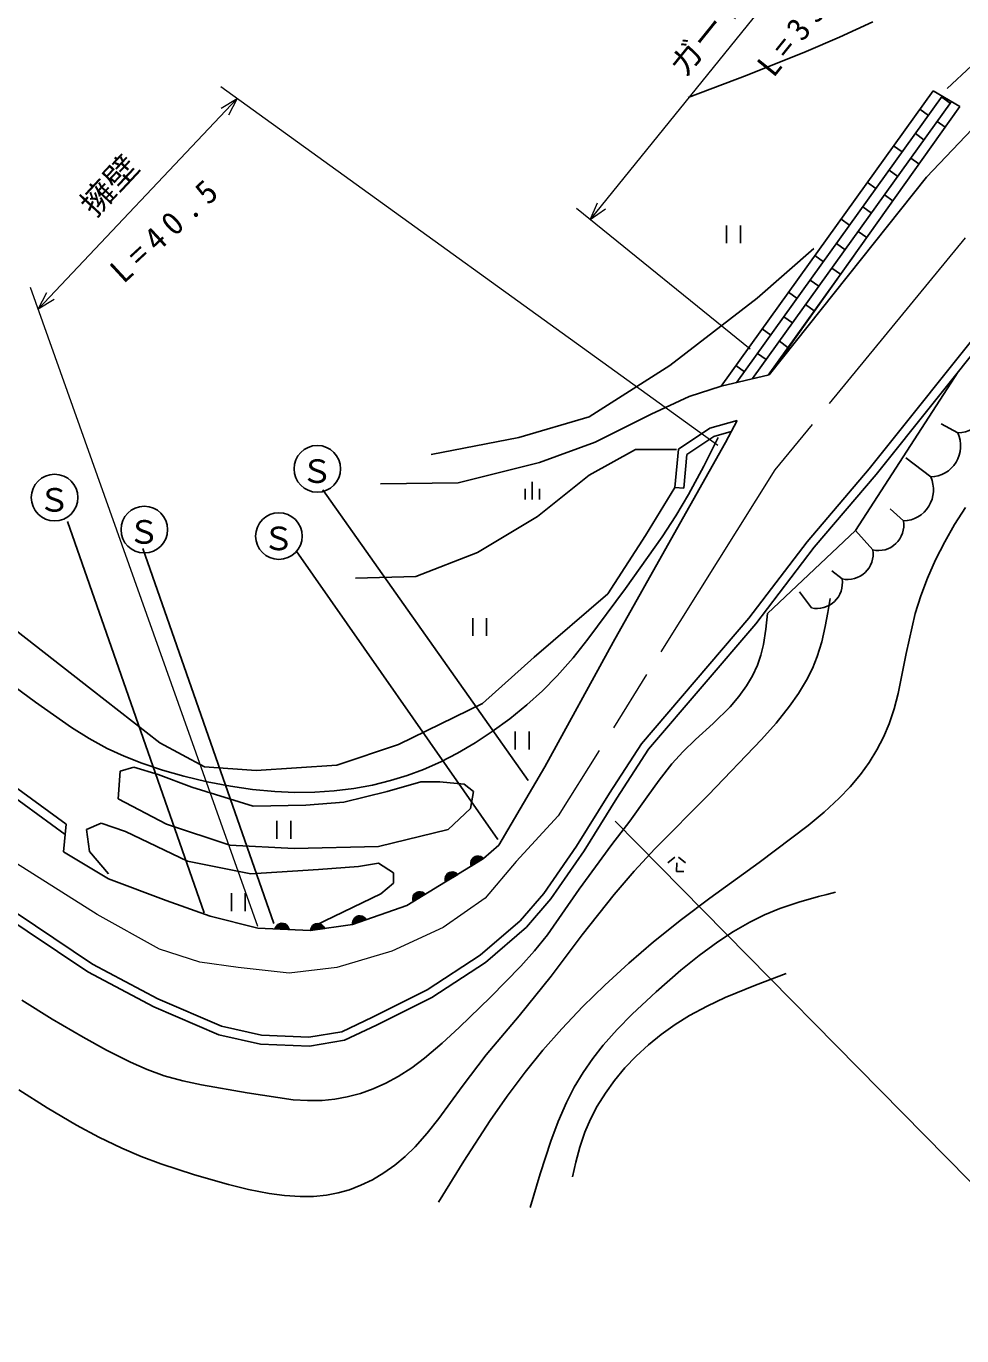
# Model space of a CAD drawing. Units: millimetres, scale not verified. Extents: x 40000 to 680000, y 20000 to 380000.
# Drawn here: x 91825 to 144152, y 241028 to 314248 of the extents above; entities that cross this region are included whole.
import ezdxf
from ezdxf.enums import TextEntityAlignment as Align

# ---------------------------------------------------------------- set-up
doc = ezdxf.new("R2010")
doc.units = ezdxf.units.MM
doc.header["$LTSCALE"] = 1000
doc.linetypes.add('CHAIN', pattern=[18.5, 12, -1.5, 3.5, -1.5])
for name, color, linetype, lineweight in [('M-BGD', 7, 'Continuous', 25), ('M-BGD-EXST', 7, 'Continuous', 25), ('M-BMK', 2, 'CHAIN', 13), ('M-STR-HTXT', 7, 'Continuous', 13)]:
    doc.layers.add(name, color=color, linetype=linetype, lineweight=lineweight)
doc.styles.add('ＭＳ ゴシック', font='')
doc.styles.get('ＭＳ ゴシック').set_extended_font_data('MS Gothic')

msp = doc.modelspace()

# ---------------------------------------------------------------- linework, layer by layer
at = {"layer": 'M-BGD'}
for p, q in [((137316, 313634), (139173, 314497)), ((135444, 312831), (137316, 313634)), ((132150, 311515), (135444, 312831)), ((143342, 310759), (144689, 312022)), ((128843, 310259), (132150, 311515)), ((130686, 294120), (142545, 310631)), ((142174, 305802), (147029, 310913)), ((142545, 310631), (144039, 309763)), ((131574, 294342), (143059, 310333)), ((132445, 294541), (143573, 310034)), ((144039, 309763), (133381, 294754)), ((143026, 310286), (143506, 309941)), ((141810, 309608), (142291, 309262)), ((142771, 308917), (143213, 308600)), ((140340, 307560), (140820, 307215)), ((141555, 308239), (142036, 307894)), ((141300, 306870), (141753, 306545)), ((140085, 306191), (140565, 305846)), ((133381, 294754), (142174, 305802)), ((138869, 305513), (139349, 305167)), ((139830, 304822), (140294, 304489)), ((138614, 304144), (139095, 303799)), ((137398, 303465), (137879, 303120)), ((131001, 303113), (131001, 302113)), ((131768, 302113), (131769, 303113)), ((138359, 302775), (138834, 302434)), ((132710, 299036), (135878, 301817)), ((137143, 302096), (137624, 301751)), ((133318, 294742), (138107, 301410)), ((135928, 301418), (136408, 301073)), ((136889, 300727), (137369, 300382)), ((135673, 300049), (136153, 299704)), ((127815, 295278), (132710, 299036)), ((134457, 299370), (134937, 299025)), ((136634, 299359), (136645, 299351)), ((146922, 299450), (138969, 289497)), ((147309, 299133), (139355, 289179)), ((135418, 298680), (135898, 298335)), ((132986, 297323), (133467, 296978)), ((134202, 298001), (134683, 297656)), ((135163, 297311), (135185, 297295)), ((133947, 296632), (134428, 296287)), ((132732, 295954), (133212, 295609)), ((123304, 292401), (127815, 295278)), ((131516, 295275), (131996, 294930)), ((133692, 295264), (133726, 295240)), ((130686, 294120), (133381, 294754)), ((143941, 294918), (138208, 286048)), ((128906, 293549), (130686, 294120)), ((126775, 292555), (128906, 293549)), ((119369, 291252), (123304, 292401)), ((123650, 290994), (126775, 292555)), ((130064, 291774), (131588, 292197)), ((131588, 292197), (130933, 290981)), ((128300, 290593), (130064, 291774)), ((130275, 291314), (131260, 291587)), ((143935, 291506), (142999, 292014)), ((114475, 290294), (119369, 291252)), ((120524, 289859), (123650, 290994)), ((130933, 290981), (128032, 285807)), ((128775, 290310), (130275, 291314)), ((129718, 289644), (130532, 291251)), ((125894, 290577), (123303, 289139)), ((128197, 290576), (125894, 290577)), ((128100, 288465), (128300, 290593)), ((128598, 288419), (128775, 290310)), ((142412, 289045), (141020, 290107)), ((115978, 288725), (120524, 289859)), ((128872, 288067), (129718, 289644)), ((138969, 289497), (135506, 285426)), ((111646, 288656), (115978, 288725)), ((120126, 288782), (120126, 287782)), ((123303, 289139), (120423, 286837)), ((139355, 289179), (135896, 285113)), ((119726, 288385), (119726, 287785)), ((120526, 288385), (120526, 287785)), ((126468, 285779), (128100, 288465)), ((128100, 288465), (128598, 288419)), ((128162, 286864), (128872, 288067)), ((140889, 286584), (140151, 287262)), ((143751, 286391), (144358, 287342)), ((120423, 286837), (117064, 284824)), ((127402, 285694), (128162, 286864)), ((143201, 285419), (143751, 286391)), ((124355, 282518), (126468, 285779)), ((128032, 285807), (124662, 279818)), ((125345, 282816), (127402, 285694)), ((138208, 286048), (133282, 281408)), ((139171, 284966), (138208, 286048)), ((117064, 284824), (113609, 283482)), ((135506, 285426), (132247, 281142)), ((135896, 285113), (132636, 280828)), ((142685, 284412), (143201, 285419)), ((142224, 283379), (142685, 284412)), ((113609, 283482), (110251, 283387)), ((137454, 283347), (136888, 283793)), ((141853, 282407), (142224, 283379)), ((123244, 279981), (125345, 282816)), ((120228, 278969), (124355, 282518)), ((135737, 281728), (135083, 282614)), ((136656, 281463), (136784, 282241)), ((141538, 281413), (141853, 282407)), ((89716, 281668), (95471, 277156)), ((133194, 280535), (133282, 281408)), ((136513, 280691), (136656, 281463)), ((141036, 279172), (141538, 281413)), ((116803, 281154), (116803, 280154)), ((117570, 280154), (117571, 281154)), ((132247, 281142), (126237, 274120)), ((132636, 280828), (126638, 273819)), ((133062, 279674), (133194, 280535)), ((136316, 279834), (136513, 280691)), ((124662, 279818), (120830, 272832)), ((122407, 278937), (123244, 279981)), ((136066, 279010), (136316, 279834)), ((117348, 276380), (120228, 278969)), ((132719, 278515), (132919, 279086)), ((132919, 279086), (133062, 279674)), ((135795, 278333), (136066, 279010)), ((140596, 276935), (141036, 279172)), ((121524, 277931), (122407, 278937)), ((132442, 277929), (132719, 278515)), ((135467, 277679), (135795, 278333)), ((90340, 277925), (92337, 276455)), ((120693, 277097), (121524, 277931)), ((132114, 277376), (132442, 277929)), ((135020, 276939), (135467, 277679)), ((95471, 277156), (99308, 274180)), ((119818, 276306), (120693, 277097)), ((131678, 276767), (132114, 277376)), ((134524, 276232), (135020, 276939)), ((140372, 276078), (140596, 276935)), ((92337, 276455), (94365, 275038)), ((112646, 274079), (117348, 276380)), ((118872, 275531), (119818, 276306)), ((130247, 275253), (131194, 276196)), ((131194, 276196), (131678, 276767)), ((133764, 275284), (134524, 276232)), ((140089, 275237), (140372, 276078)), ((85258, 275442), (94001, 269060)), ((85715, 275727), (94059, 269637)), ((117894, 274809), (118872, 275531)), ((94365, 275038), (95347, 274426)), ((116940, 274180), (117894, 274809)), ((119180, 274807), (119180, 273807)), ((119947, 273807), (119948, 274807)), ((129263, 274359), (130247, 275253)), ((132955, 274371), (133764, 275284)), ((139775, 274501), (140089, 275237)), ((95347, 274426), (96359, 273867)), ((96359, 273867), (97306, 273428)), ((99308, 274180), (101802, 272836)), ((109191, 272929), (112646, 274079)), ((115954, 273603), (116940, 274180)), ((126237, 274120), (124442, 271362)), ((128572, 273701), (129263, 274359)), ((129979, 271282), (132955, 274371)), ((139405, 273788), (139775, 274501)), ((97306, 273428), (98288, 273039)), ((114040, 272687), (115010, 273117)), ((115010, 273117), (115954, 273603)), ((126638, 273819), (124864, 271094)), ((127932, 273009), (128572, 273701)), ((138968, 273078), (139405, 273788)), ((96962, 271054), (97081, 272589)), ((97081, 272589), (97848, 272824)), ((97848, 272824), (99205, 272411)), ((98288, 273039), (99455, 272647)), ((99205, 272411), (101093, 271702)), ((99455, 272647), (100644, 272312)), ((101802, 272836), (104681, 272643)), ((104681, 272643), (109191, 272929)), ((113129, 272347), (114040, 272687)), ((120830, 272832), (118260, 268456)), ((127222, 272097), (127932, 273009)), ((137916, 271725), (138486, 272410)), ((138486, 272410), (138968, 273078)), ((100644, 272312), (101938, 272005)), ((101093, 271702), (104515, 270638)), ((101938, 272005), (103248, 271756)), ((103248, 271756), (104486, 271578)), ((110149, 271631), (111185, 271820)), ((111185, 271820), (112208, 272068)), ((112009, 271461), (113897, 271992)), ((112208, 272068), (113129, 272347)), ((113897, 271992), (114959, 271991)), ((114959, 271991), (116316, 271873)), ((116316, 271873), (116847, 271459)), ((126563, 271154), (127222, 272097)), ((137302, 271082), (137916, 271725)), ((96962, 271054), (99676, 269637)), ((104486, 271578), (105739, 271458)), ((105739, 271458), (106848, 271408)), ((106848, 271408), (107961, 271418)), ((107961, 271418), (109053, 271494)), ((109053, 271494), (110149, 271631)), ((109589, 270872), (112009, 271461)), ((116847, 271459), (116670, 270515)), ((124442, 271362), (122608, 268410)), ((124864, 271094), (123027, 268136)), ((125590, 269810), (126563, 271154)), ((126980, 268255), (129979, 271282)), ((136448, 270297), (137302, 271082)), ((104515, 270638), (107465, 270696)), ((107465, 270696), (109589, 270872)), ((116670, 270515), (115430, 269336)), ((135552, 269555), (136448, 270297)), ((94059, 269637), (93904, 268094)), ((95191, 269344), (96017, 269698)), ((96017, 269698), (97374, 269225)), ((103216, 268456), (99676, 269637)), ((105852, 269815), (105851, 268815)), ((106619, 268815), (106619, 269815)), ((124570, 268504), (125590, 269810)), ((132813, 267498), (135552, 269555)), ((95368, 268105), (95191, 269344)), ((97374, 269225), (100855, 267571)), ((115430, 269336), (111535, 268393)), ((93904, 268094), (96422, 266576)), ((96429, 266865), (95368, 268105)), ((106815, 268277), (103216, 268456)), ((111535, 268393), (106815, 268277)), ((117400, 267713), (118260, 268456)), ((122608, 268410), (120775, 265764)), ((123027, 268136), (121170, 265457)), ((122748, 265993), (124570, 268504)), ((125821, 267000), (126980, 268255)), ((100855, 267571), (104395, 266862)), ((108172, 267097), (110414, 267273)), ((110414, 267273), (111535, 267449)), ((111535, 267449), (112361, 266918)), ((115281, 266402), (117400, 267713)), ((116697, 267478), (116717, 267594)), ((116699, 267387), (116697, 267478)), ((116720, 267292), (116699, 267387)), ((116701, 267457), (117260, 267803)), ((117314, 267777), (116701, 267398)), ((117203, 267826), (116708, 267520)), ((116711, 267345), (117357, 267745)), ((116717, 267594), (116766, 267681)), ((117400, 267713), (116720, 267292)), ((116723, 267588), (117134, 267843)), ((116766, 267681), (116831, 267756)), ((117028, 267836), (116775, 267679)), ((116831, 267756), (116936, 267821)), ((116936, 267821), (117032, 267845)), ((117032, 267845), (117132, 267850)), ((117132, 267850), (117245, 267817)), ((117245, 267817), (117326, 267775)), ((117326, 267775), (117400, 267713)), ((128107, 267795), (127705, 267470)), ((128205, 267470), (128204, 266990)), ((128302, 267795), (128705, 267470)), ((130058, 265503), (132813, 267498)), ((96422, 266576), (99659, 265367)), ((104395, 266862), (108172, 267097)), ((112361, 266918), (112361, 266328)), ((115258, 266588), (115278, 266704)), ((115260, 266497), (115258, 266588)), ((115261, 266567), (115821, 266913)), ((115875, 266887), (115262, 266508)), ((115764, 266936), (115269, 266630)), ((115272, 266455), (115918, 266855)), ((115278, 266704), (115327, 266791)), ((115961, 266823), (115281, 266402)), ((115284, 266698), (115695, 266953)), ((115327, 266791), (115392, 266866)), ((115589, 266946), (115336, 266789)), ((115392, 266866), (115497, 266931)), ((115497, 266931), (115593, 266955)), ((115593, 266955), (115693, 266960)), ((115693, 266960), (115805, 266927)), ((115805, 266927), (115887, 266885)), ((115887, 266885), (115961, 266823)), ((124709, 265706), (125821, 267000)), ((128204, 266990), (128607, 266990)), ((112361, 266328), (111652, 265738)), ((113111, 265091), (115281, 266402)), ((113446, 265469), (114009, 265809)), ((113952, 265833), (113454, 265532)), ((113469, 265600), (113883, 265850)), ((113777, 265844), (113522, 265690)), ((113579, 265766), (113685, 265831)), ((113685, 265831), (113781, 265854)), ((113781, 265854), (113881, 265858)), ((113881, 265858), (113993, 265823)), ((113993, 265823), (114075, 265781)), ((115281, 266402), (115260, 266497)), ((120980, 263454), (122748, 265993)), ((136606, 265705), (137084, 265824)), ((95268, 261374), (89474, 265263)), ((95525, 261804), (89757, 265675)), ((99659, 265367), (102122, 264496)), ((103312, 265771), (103311, 264771)), ((104079, 264770), (104079, 265770)), ((111652, 265738), (107993, 263969)), ((110084, 264033), (113111, 265091)), ((113442, 265490), (113463, 265606)), ((113443, 265399), (113442, 265490)), ((113463, 265304), (113443, 265399)), ((114062, 265783), (113446, 265410)), ((113454, 265357), (114105, 265750)), ((114148, 265718), (113463, 265304)), ((113463, 265606), (113514, 265692)), ((113514, 265692), (113579, 265766)), ((114075, 265781), (114148, 265718)), ((120775, 265764), (119451, 264238)), ((121170, 265457), (119805, 263883)), ((122925, 263437), (124709, 265706)), ((128471, 264304), (130058, 265503)), ((133973, 264920), (135039, 265279)), ((135039, 265279), (136129, 265583)), ((136129, 265583), (136606, 265705)), ((102122, 264496), (104780, 263819)), ((110086, 264087), (110804, 264338)), ((110768, 264378), (110088, 264141)), ((110100, 264198), (110721, 264415)), ((110101, 264219), (110146, 264328)), ((110671, 264450), (110122, 264258)), ((110146, 264328), (110213, 264403)), ((110150, 264321), (110607, 264481)), ((110213, 264403), (110292, 264462)), ((110502, 264497), (110221, 264399)), ((110292, 264462), (110409, 264503)), ((110409, 264503), (110508, 264506)), ((110508, 264506), (110607, 264489)), ((110607, 264489), (110709, 264432)), ((110709, 264432), (110780, 264374)), ((110780, 264374), (110839, 264297)), ((132297, 264155), (133122, 264565)), ((133122, 264565), (133973, 264920)), ((104780, 263819), (107713, 263681)), ((105730, 263774), (105767, 263865)), ((106529, 263737), (105730, 263774)), ((105753, 263823), (106512, 263788)), ((105767, 263865), (105816, 263940)), ((106494, 263838), (105775, 263872)), ((105807, 263921), (106465, 263890)), ((105816, 263940), (105898, 264025)), ((106431, 263942), (105850, 263969)), ((105898, 264025), (105988, 264068)), ((105900, 264017), (106383, 263994)), ((105988, 264068), (106084, 264094)), ((106292, 264048), (105994, 264062)), ((106084, 264094), (106208, 264088)), ((106208, 264088), (106300, 264054)), ((106300, 264054), (106386, 264002)), ((106386, 264002), (106459, 263910)), ((106459, 263910), (106504, 263830)), ((106504, 263830), (106529, 263737)), ((107713, 263681), (110084, 264033)), ((108519, 263801), (107728, 263683)), ((107728, 263683), (107746, 263779)), ((107740, 263736), (108492, 263847)), ((107746, 263779), (107780, 263863)), ((108465, 263894), (107753, 263788)), ((107775, 263842), (108426, 263939)), ((107780, 263863), (107844, 263961)), ((108383, 263983), (107807, 263897)), ((107844, 263961), (107924, 264022)), ((107848, 263954), (108326, 264025)), ((107924, 264022), (108013, 264065)), ((108226, 264061), (107931, 264017)), ((108013, 264065), (108136, 264084)), ((108136, 264084), (108233, 264068)), ((108233, 264068), (108327, 264033)), ((108327, 264033), (108417, 263958)), ((108417, 263958), (108476, 263887)), ((108476, 263887), (108519, 263801)), ((110839, 264297), (110084, 264033)), ((110084, 264131), (110101, 264219)), ((110084, 264033), (110084, 264131)), ((119451, 264238), (117210, 262304)), ((119805, 263883), (117512, 261904)), ((126916, 263054), (128471, 264304)), ((130505, 263052), (131384, 263628)), ((131384, 263628), (132297, 264155)), ((120252, 262546), (120980, 263454)), ((121188, 261127), (122925, 263437)), ((125529, 261864), (126916, 263054)), ((129457, 262283), (130505, 263052)), ((117210, 262304), (114257, 260371)), ((119487, 261686), (120252, 262546)), ((128439, 261462), (129457, 262283)), ((99189, 259868), (95525, 261804)), ((117512, 261904), (114506, 259937)), ((117793, 259960), (119487, 261686)), ((124181, 260628), (125529, 261864)), ((127059, 260257), (128439, 261462)), ((98973, 259417), (95268, 261374)), ((119394, 258912), (121188, 261127)), ((134334, 261276), (132614, 260635)), ((114257, 260371), (111202, 258845)), ((114506, 259937), (111420, 258395)), ((116046, 258266), (117793, 259960)), ((122963, 259433), (124181, 260628)), ((125723, 259012), (127059, 260257)), ((130924, 259941), (129912, 259465)), ((132614, 260635), (130924, 259941)), ((91588, 259785), (93272, 258736)), ((102596, 257862), (98973, 259417)), ((102752, 258340), (99189, 259868)), ((121789, 258196), (122963, 259433)), ((129912, 259465), (128930, 258936)), ((93272, 258736), (95004, 257728)), ((111202, 258845), (109471, 258031)), ((117558, 256741), (119394, 258912)), ((124882, 258158), (125723, 259012)), ((128930, 258936), (128126, 258437)), ((104926, 257332), (102596, 257862)), ((104991, 257830), (102752, 258340)), ((107638, 257727), (104991, 257830)), ((109471, 258031), (107638, 257727)), ((111420, 258395), (109621, 257549)), ((115093, 257382), (116046, 258266)), ((120729, 256995), (121789, 258196)), ((124100, 257279), (124882, 258158)), ((127344, 257881), (126621, 257294)), ((128126, 258437), (127344, 257881)), ((95004, 257728), (96314, 256998)), ((107670, 257225), (104926, 257332)), ((109621, 257549), (107670, 257225)), ((114106, 256547), (115093, 257382)), ((123511, 256533), (124100, 257279)), ((126621, 257294), (125936, 256659)), ((96314, 256998), (97654, 256321)), ((97654, 256321), (98585, 255912)), ((113385, 256010), (114106, 256547)), ((116199, 254971), (117558, 256741)), ((119723, 255763), (120729, 256995)), ((122974, 255755), (123511, 256533)), ((125936, 256659), (125314, 256002)), ((98585, 255912), (99546, 255556)), ((99546, 255556), (100577, 255275)), ((112631, 255524), (113385, 256010)), ((118720, 254430), (119723, 255763)), ((122481, 254926), (122974, 255755)), ((125314, 256002), (124728, 255296)), ((100577, 255275), (101627, 255052)), ((101627, 255052), (104184, 254611)), ((110516, 254581), (111237, 254838)), ((111237, 254838), (111945, 255152)), ((111945, 255152), (112631, 255524)), ((114894, 253171), (116199, 254971)), ((122046, 254073), (122481, 254926)), ((124728, 255296), (124222, 254594)), ((91413, 254775), (93006, 253767)), ((104184, 254611), (106754, 254230)), ((106754, 254230), (107560, 254177)), ((107560, 254177), (108375, 254183)), ((108375, 254183), (109079, 254253)), ((109079, 254253), (109778, 254382)), ((109778, 254382), (110516, 254581)), ((117766, 253062), (118720, 254430)), ((121578, 253009), (122046, 254073)), ((124222, 254594), (123766, 253859)), ((93006, 253767), (94636, 252807)), ((123766, 253859), (123394, 253149)), ((94636, 252807), (95894, 252131)), ((114258, 252362), (114894, 253171)), ((116297, 250796), (117766, 253062)), ((121162, 251913), (121578, 253009)), ((123394, 253149), (123074, 252406)), ((95894, 252131), (97178, 251510)), ((113582, 251600), (114258, 252362)), ((120564, 250075), (121162, 251913)), ((123074, 252406), (122795, 251576)), ((97178, 251510), (98251, 251055)), ((113029, 251060), (113582, 251600)), ((122795, 251576), (122573, 250727)), ((98251, 251055), (99356, 250652)), ((99356, 250652), (101240, 250037)), ((111830, 250136), (112441, 250569)), ((112441, 250569), (113029, 251060)), ((114877, 248495), (116297, 250796)), ((122573, 250727), (122479, 250318)), ((101240, 250037), (103139, 249480)), ((110550, 249443), (111186, 249753)), ((111186, 249753), (111830, 250136)), ((120018, 248204), (120564, 250075)), ((122479, 250318), (122388, 249908)), ((103139, 249480), (104262, 249202)), ((104262, 249202), (105411, 248979)), ((105411, 248979), (106280, 248866)), ((108626, 248892), (109265, 249013)), ((109265, 249013), (109901, 249194)), ((109901, 249194), (110550, 249443)), ((106280, 248866), (107155, 248812)), ((107155, 248812), (107889, 248822)), ((107889, 248822), (108626, 248892))]:
    msp.add_line(p, q, dxfattribs=at)
for centre, radius, start, end in [((143871, 293247), 1742, 272.09827, 24.38818), ((142348, 290786), 1742, 272.09827, 24.38818), ((140825, 288326), 1742, 272.09827, 24.38818), ((139487, 286351), 1421, 257.16345, 9.45337), ((137770, 284732), 1421, 257.16345, 9.45337), ((136053, 283114), 1421, 257.16345, 9.45337)]:
    msp.add_arc(centre, radius, start, end, dxfattribs=at)
at = {"layer": 'M-BGD-EXST'}
for p, q in [((119906, 272079), (108418, 288325)), ((101775, 264675), (94143, 286555)), ((105681, 264073), (98348, 285051)), ((118202, 268775), (106919, 284923))]:
    msp.add_line(p, q, dxfattribs=at)
for centre in [(108108, 289500), (93416, 287893), (98432, 286100), (105957, 285738)]:
    msp.add_circle(centre, 1304, dxfattribs=at)
at = {"layer": 'M-BMK'}
for p, q in [((144335, 302424), (133688, 289437)), ((133688, 289437), (121586, 270104)), ((121586, 270104), (119232, 267545)), ((95800, 264588), (89948, 268273)), ((119232, 267545), (117492, 265500)), ((117492, 265500), (115138, 263863)), ((99278, 262642), (95800, 264588)), ((115138, 263863), (112272, 262535)), ((101529, 261925), (99278, 262642)), ((112272, 262535), (109202, 261615)), ((103677, 261617), (101529, 261925)), ((106542, 261309), (103677, 261617)), ((109202, 261615), (106542, 261309))]:
    msp.add_line(p, q, dxfattribs=at)
at = {"layer": 'M-STR-HTXT'}
for p, q in [((123376, 303422), (144004, 328921)), ((130504, 290807), (102712, 310863)), ((92493, 298431), (103629, 310200)), ((132317, 296189), (122598, 304051)), ((123376, 303422), (123783, 304379)), ((124228, 304019), (123376, 303422)), ((104778, 263921), (92062, 299641)), ((124760, 269799), (153111, 241028))]:
    msp.add_line(p, q, dxfattribs=at)
for points in [[(102733, 309672), (103629, 310200), (103149, 309278)], [(93389, 298959), (92493, 298431), (92974, 299353)]]:
    msp.add_lwpolyline(points, dxfattribs=at)

# ---------------------------------------------------------------- texts
at = {"layer": 'M-BGD-EXST', "style": 'ＭＳ ゴシック'}
for p in [(107181, 288317), (92488, 286710), (97504, 284917), (105029, 284555)]:
    msp.add_text('Ｓ', height=1320, dxfattribs=at).set_placement(p, align=Align.BOTTOM_LEFT)
at = {"layer": 'M-STR-HTXT', "style": 'ＭＳ ゴシック', "width": 1.05}
for s, rotation, p in [('ガードレール', 51.1, (128988, 311048)), ('擁壁', 47, (95965, 303256))]:
    msp.add_text(s, height=1320, rotation=rotation, dxfattribs=at).set_placement(p, align=Align.BOTTOM_LEFT)
at = {"layer": 'M-STR-HTXT', "char_height": 1320, "attachment_point": 7, "style": 'ＭＳ ゴシック'}
for s, insert, rotation in [('\\T1.44;L=33.0', (133632, 311301), 51.1), ('\\T1.44;L=40.5', (97280, 299790), 42.8)]:
    msp.add_mtext(s, dxfattribs=dict(at, insert=insert, rotation=rotation))

doc.saveas('drawing.dxf')
